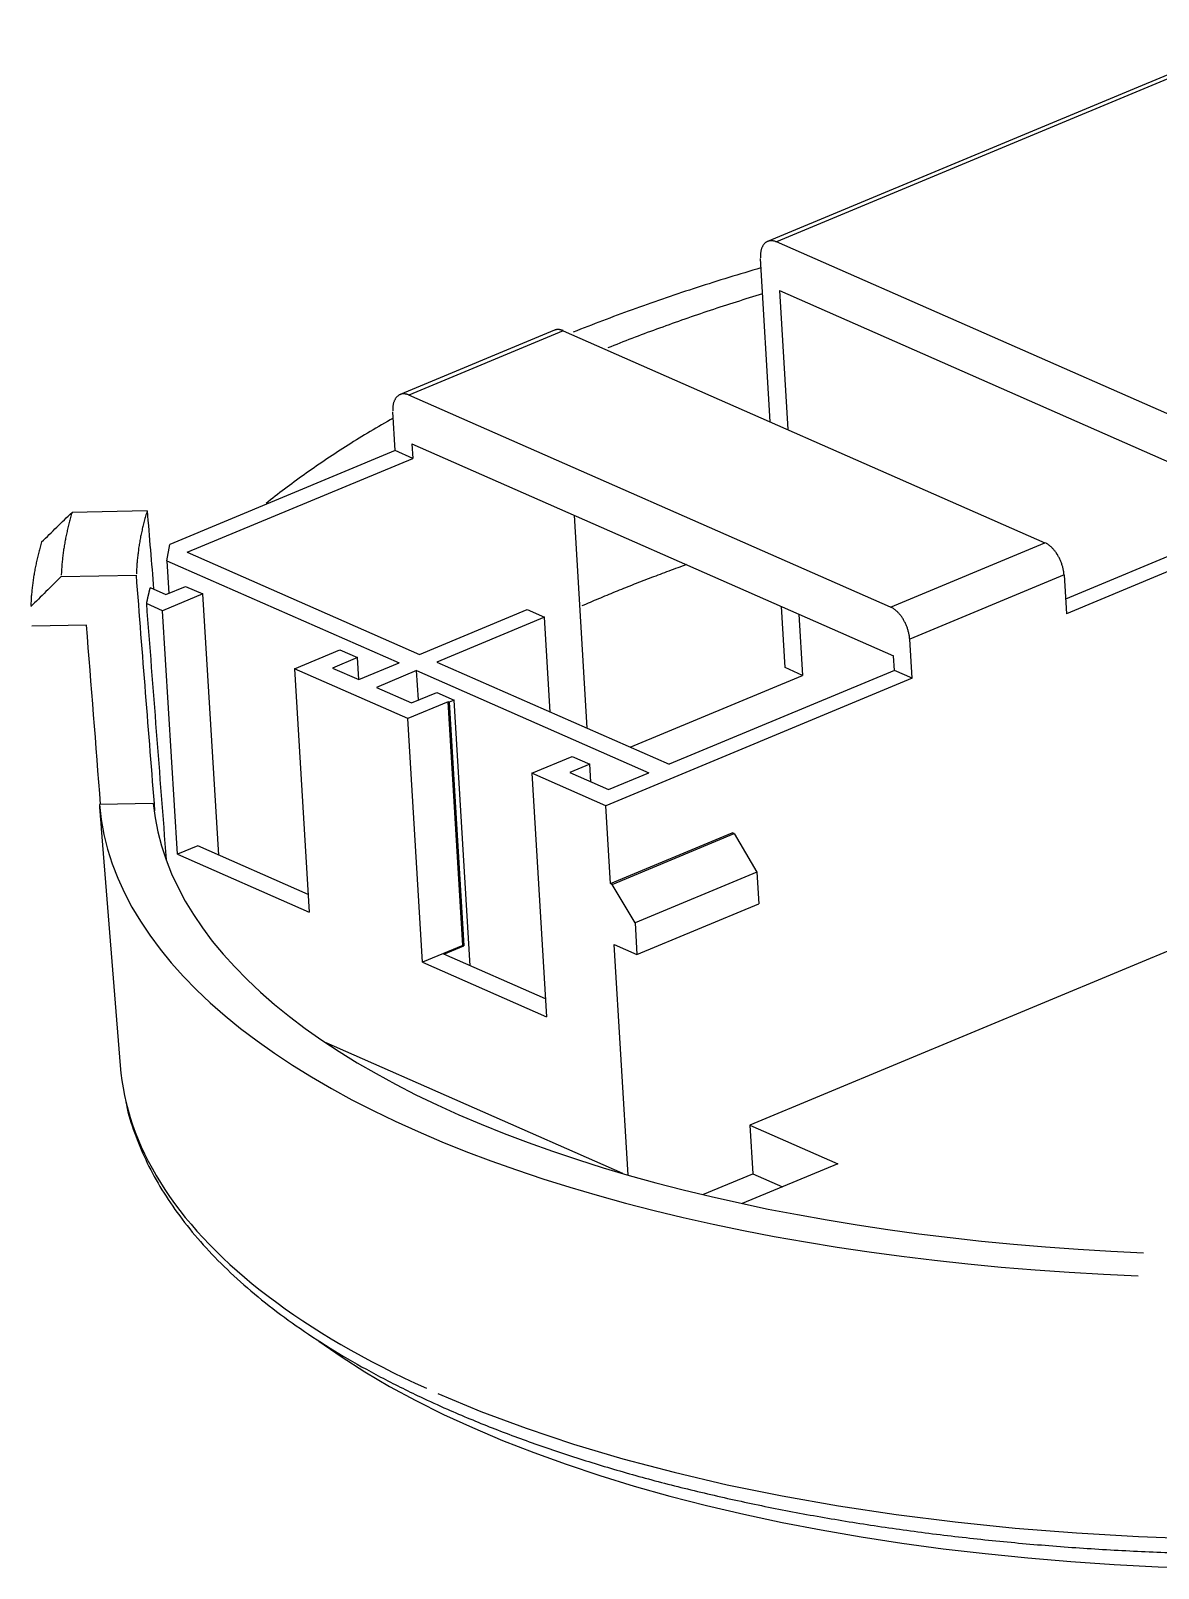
# Model space of a CAD drawing. Extents: x 31 to 995, y 307 to 726.
# Drawn here: x 463.72 to 484.68, y 539.34 to 567.9 of the extents above; entities that cross this region are included whole.
import ezdxf

# ---------------------------------------------------------------- set-up
doc = ezdxf.new("R2010")
doc.units = 0
doc.header["$LTSCALE"] = 10
doc.header["$MEASUREMENT"] = 0
doc.layers.add('3', color=7, linetype='Continuous')

msp = doc.modelspace()

# ---------------------------------------------------------------- linework, layer by layer
at = {"layer": '3', "linetype": 'Continuous'}
for p, q in [((486.817, 567.897), (477.418, 563.984)), ((486.982, 567.888), (477.583, 563.975)), ((486.536, 560.036), (477.583, 563.975)), ((477.467, 560.632), (477.284, 563.666)), ((477.638, 563.07), (477.794, 560.488)), ((477.638, 563.07), (486.591, 559.131)), ((473.455, 562.333), (470.586, 561.139)), ((473.62, 562.324), (470.751, 561.13)), ((473.62, 562.324), (482.573, 558.386)), ((479.704, 557.191), (470.751, 561.13)), ((470.495, 560.097), (470.451, 560.821)), ((470.805, 560.225), (479.758, 556.286)), ((470.805, 560.225), (470.822, 559.953)), ((470.495, 560.097), (466.305, 558.353)), ((466.632, 558.209), (470.822, 559.953)), ((470.822, 559.953), (470.495, 560.097)), ((465.886, 558.978), (464.489, 558.951)), ((474.066, 554.939), (473.827, 558.896)), ((486.607, 558.86), (482.954, 557.339)), ((486.934, 558.716), (482.97, 557.066)), ((479.704, 557.191), (482.573, 558.386)), ((466.254, 558.052), (466.305, 558.353)), ((466.632, 558.209), (470.945, 556.311)), ((466.254, 558.052), (470.568, 556.154)), ((466.254, 558.052), (466.291, 557.446)), ((464.288, 557.758), (465.685, 557.784)), ((465.942, 557.557), (466.236, 557.423)), ((466.236, 557.423), (466.601, 557.576)), ((466.601, 557.576), (466.923, 557.435)), ((482.927, 557.789), (480.058, 556.595)), ((482.927, 557.789), (482.97, 557.066)), ((466.174, 557.123), (465.871, 557.256)), ((466.923, 557.435), (466.174, 557.123)), ((467.215, 552.585), (466.923, 557.435)), ((466.447, 552.599), (466.174, 557.123)), ((470.945, 556.311), (472.946, 557.144)), ((473.272, 557.001), (471.272, 556.168)), ((472.946, 557.144), (473.272, 557.001)), ((473.379, 555.241), (473.272, 557.001)), ((477.743, 556.066), (477.674, 557.203)), ((478.001, 557.06), (478.069, 555.922)), ((464.759, 556.853), (463.744, 556.834)), ((468.625, 556.045), (469.47, 556.397)), ((469.47, 556.397), (469.797, 556.253)), ((480.102, 555.871), (480.058, 556.595)), ((469.797, 556.253), (469.329, 556.058)), ((469.821, 555.843), (469.797, 556.253)), ((469.819, 555.843), (470.568, 556.154)), ((471.272, 556.168), (475.585, 554.27)), ((497.994, 556.272), (477.088, 547.568)), ((479.775, 556.015), (479.758, 556.286)), ((468.625, 556.045), (468.898, 551.521)), ((470.73, 555.119), (468.625, 556.045)), ((469.329, 556.058), (469.819, 555.843)), ((470.894, 556.01), (470.146, 555.699)), ((470.894, 556.01), (475.207, 554.113)), ((470.927, 555.465), (470.894, 556.01)), ((480.102, 555.871), (474.408, 553.501)), ((474.864, 554.588), (478.069, 555.922)), ((479.775, 556.015), (475.585, 554.27)), ((478.069, 555.922), (477.743, 556.066)), ((480.102, 555.871), (479.775, 556.015)), ((470.146, 555.699), (470.799, 555.411)), ((470.799, 555.411), (471.267, 555.606)), ((471.267, 555.606), (471.594, 555.462)), ((471.478, 555.43), (470.73, 555.119)), ((471.497, 555.422), (471.478, 555.43)), ((471.751, 550.907), (471.478, 555.43)), ((471.594, 555.462), (471.497, 555.422)), ((471.497, 555.422), (471.77, 550.898)), ((471.892, 550.527), (471.594, 555.462)), ((471.003, 550.595), (470.73, 555.119)), ((473.036, 554.104), (473.784, 554.416)), ((473.784, 554.416), (474.111, 554.272)), ((473.036, 554.104), (473.309, 549.581)), ((474.408, 553.501), (473.036, 554.104)), ((474.111, 554.272), (473.74, 554.118)), ((473.74, 554.118), (474.459, 553.801)), ((474.131, 553.946), (474.111, 554.272)), ((474.459, 553.801), (475.207, 554.113)), ((465.999, 553.541), (464.997, 553.522)), ((474.496, 552.053), (474.408, 553.501)), ((465.032, 553.076), (465.383, 548.674)), ((474.496, 552.053), (476.761, 552.996)), ((474.528, 552.039), (476.793, 552.982)), ((476.793, 552.982), (476.761, 552.996)), ((476.793, 552.982), (477.218, 552.266)), ((466.825, 552.756), (466.447, 552.599)), ((468.878, 551.853), (466.825, 552.756)), ((466.447, 552.599), (468.898, 551.521)), ((477.218, 552.266), (474.953, 551.323)), ((477.218, 552.266), (477.254, 551.678)), ((474.528, 552.039), (474.496, 552.053)), ((474.953, 551.323), (474.528, 552.039)), ((474.989, 550.735), (477.254, 551.678)), ((474.953, 551.323), (474.989, 550.735)), ((471.751, 550.907), (471.003, 550.595)), ((471.399, 550.744), (471.77, 550.898)), ((473.289, 549.913), (471.399, 550.744)), ((471.77, 550.898), (471.751, 550.907)), ((474.564, 550.922), (474.989, 550.735)), ((474.823, 546.64), (474.564, 550.922)), ((471.003, 550.595), (473.309, 549.581)), ((474.724, 546.669), (469.211, 549.094)), ((477.088, 547.568), (478.722, 546.849)), ((477.088, 547.568), (477.143, 546.663)), ((478.722, 546.849), (476.947, 546.11)), ((476.214, 546.276), (477.143, 546.663)), ((477.143, 546.663), (477.694, 546.421))]:
    msp.add_line(p, q, dxfattribs=at)
for points in [[(477.583, 563.975, 0), (477.573, 563.979, 0), (477.563, 563.983, 0), (477.552, 563.986, 0), (477.542, 563.989, 0), (477.532, 563.991, 0), (477.522, 563.993, 0), (477.512, 563.995, 0), (477.503, 563.996, 0), (477.493, 563.997, 0), (477.483, 563.997, 0), (477.474, 563.996, 0), (477.465, 563.996, 0), (477.456, 563.994, 0), (477.447, 563.993, 0), (477.438, 563.99, 0), (477.429, 563.988, 0), (477.421, 563.985, 0), (477.412, 563.981, 0), (477.404, 563.977, 0), (477.396, 563.973, 0), (477.389, 563.968, 0), (477.381, 563.962, 0), (477.374, 563.957, 0), (477.367, 563.95, 0), (477.36, 563.944, 0), (477.354, 563.937, 0), (477.347, 563.929, 0), (477.341, 563.921, 0), (477.335, 563.913, 0), (477.33, 563.904, 0), (477.325, 563.895, 0), (477.32, 563.886, 0), (477.315, 563.876, 0), (477.311, 563.866, 0), (477.307, 563.856, 0), (477.303, 563.845, 0), (477.3, 563.834, 0), (477.297, 563.822, 0), (477.294, 563.811, 0), (477.291, 563.799, 0), (477.289, 563.786, 0), (477.287, 563.774, 0), (477.286, 563.761, 0), (477.284, 563.748, 0), (477.283, 563.735, 0), (477.283, 563.721, 0), (477.283, 563.708, 0), (477.283, 563.694, 0), (477.283, 563.68, 0)], [(477.294, 563.492, 0), (477.219, 563.47, 0), (477.144, 563.448, 0), (477.069, 563.426, 0), (476.994, 563.403, 0), (476.919, 563.381, 0), (476.845, 563.359, 0), (476.771, 563.336, 0), (476.697, 563.313, 0), (476.623, 563.291, 0), (476.549, 563.268, 0), (476.475, 563.245, 0), (476.402, 563.222, 0), (476.329, 563.198, 0), (476.255, 563.175, 0), (476.182, 563.152, 0), (476.11, 563.128, 0), (476.037, 563.105, 0), (475.964, 563.081, 0), (475.892, 563.057, 0), (475.82, 563.033, 0), (475.748, 563.009, 0), (475.676, 562.985, 0), (475.605, 562.961, 0), (475.533, 562.937, 0), (475.462, 562.912, 0), (475.391, 562.888, 0), (475.32, 562.863, 0), (475.249, 562.839, 0), (475.179, 562.814, 0), (475.108, 562.789, 0), (475.038, 562.764, 0), (474.968, 562.739, 0), (474.898, 562.714, 0), (474.829, 562.688, 0), (474.759, 562.663, 0), (474.69, 562.638, 0), (474.621, 562.612, 0), (474.552, 562.586, 0), (474.483, 562.561, 0), (474.414, 562.535, 0), (474.346, 562.509, 0), (474.278, 562.483, 0), (474.21, 562.457, 0), (474.142, 562.43, 0), (474.075, 562.404, 0), (474.007, 562.378, 0), (473.94, 562.351, 0), (473.873, 562.325, 0), (473.806, 562.298, 0)], [(477.323, 563.01, 0), (477.262, 562.992, 0), (477.2, 562.973, 0), (477.139, 562.954, 0), (477.077, 562.935, 0), (477.016, 562.916, 0), (476.955, 562.897, 0), (476.894, 562.877, 0), (476.833, 562.858, 0), (476.773, 562.839, 0), (476.712, 562.819, 0), (476.652, 562.8, 0), (476.591, 562.78, 0), (476.531, 562.76, 0), (476.471, 562.741, 0), (476.411, 562.721, 0), (476.351, 562.701, 0), (476.291, 562.681, 0), (476.232, 562.661, 0), (476.172, 562.641, 0), (476.113, 562.621, 0), (476.054, 562.601, 0), (475.995, 562.58, 0), (475.936, 562.56, 0), (475.877, 562.539, 0), (475.818, 562.519, 0), (475.76, 562.498, 0), (475.701, 562.478, 0), (475.643, 562.457, 0), (475.585, 562.436, 0), (475.526, 562.415, 0), (475.468, 562.394, 0), (475.411, 562.373, 0), (475.353, 562.352, 0), (475.295, 562.331, 0), (475.238, 562.31, 0), (475.181, 562.289, 0), (475.124, 562.267, 0), (475.067, 562.246, 0), (475.01, 562.224, 0), (474.953, 562.203, 0), (474.896, 562.181, 0), (474.84, 562.16, 0), (474.784, 562.138, 0), (474.727, 562.116, 0), (474.671, 562.094, 0), (474.615, 562.072, 0), (474.56, 562.05, 0), (474.504, 562.028, 0), (474.448, 562.006, 0)], [(473.62, 562.324, 0), (473.616, 562.326, 0), (473.613, 562.327, 0), (473.609, 562.329, 0), (473.605, 562.33, 0), (473.602, 562.331, 0), (473.598, 562.333, 0), (473.595, 562.334, 0), (473.591, 562.335, 0), (473.588, 562.336, 0), (473.584, 562.337, 0), (473.581, 562.338, 0), (473.577, 562.339, 0), (473.574, 562.34, 0), (473.57, 562.341, 0), (473.567, 562.341, 0), (473.564, 562.342, 0), (473.56, 562.343, 0), (473.557, 562.343, 0), (473.553, 562.344, 0), (473.55, 562.345, 0), (473.546, 562.345, 0), (473.543, 562.345, 0), (473.54, 562.346, 0), (473.536, 562.346, 0), (473.533, 562.346, 0), (473.53, 562.346, 0), (473.526, 562.346, 0), (473.523, 562.346, 0), (473.52, 562.346, 0), (473.516, 562.346, 0), (473.513, 562.346, 0), (473.51, 562.346, 0), (473.507, 562.346, 0), (473.504, 562.346, 0), (473.5, 562.345, 0), (473.497, 562.345, 0), (473.494, 562.344, 0), (473.491, 562.344, 0), (473.488, 562.343, 0), (473.485, 562.343, 0), (473.482, 562.342, 0), (473.479, 562.341, 0), (473.475, 562.34, 0), (473.472, 562.34, 0), (473.469, 562.339, 0), (473.466, 562.338, 0), (473.463, 562.337, 0), (473.461, 562.336, 0), (473.458, 562.335, 0)], [(470.751, 561.13, 0), (470.741, 561.134, 0), (470.73, 561.138, 0), (470.72, 561.141, 0), (470.71, 561.144, 0), (470.7, 561.147, 0), (470.69, 561.149, 0), (470.68, 561.15, 0), (470.67, 561.151, 0), (470.661, 561.152, 0), (470.651, 561.152, 0), (470.642, 561.152, 0), (470.632, 561.151, 0), (470.623, 561.15, 0), (470.614, 561.148, 0), (470.605, 561.146, 0), (470.597, 561.143, 0), (470.588, 561.14, 0), (470.58, 561.136, 0), (470.572, 561.132, 0), (470.564, 561.128, 0), (470.556, 561.123, 0), (470.549, 561.117, 0), (470.542, 561.112, 0), (470.535, 561.105, 0), (470.528, 561.099, 0), (470.521, 561.092, 0), (470.515, 561.084, 0), (470.509, 561.076, 0), (470.503, 561.068, 0), (470.498, 561.059, 0), (470.493, 561.05, 0), (470.488, 561.041, 0), (470.483, 561.031, 0), (470.479, 561.021, 0), (470.475, 561.011, 0), (470.471, 561, 0), (470.467, 560.989, 0), (470.464, 560.977, 0), (470.461, 560.966, 0), (470.459, 560.954, 0), (470.457, 560.942, 0), (470.455, 560.929, 0), (470.453, 560.916, 0), (470.452, 560.903, 0), (470.451, 560.89, 0), (470.451, 560.877, 0), (470.45, 560.863, 0), (470.45, 560.849, 0), (470.451, 560.835, 0)], [(470.459, 560.703, 0), (470.405, 560.672, 0), (470.351, 560.641, 0), (470.297, 560.61, 0), (470.244, 560.579, 0), (470.191, 560.548, 0), (470.138, 560.516, 0), (470.085, 560.485, 0), (470.033, 560.454, 0), (469.98, 560.422, 0), (469.928, 560.391, 0), (469.877, 560.359, 0), (469.825, 560.327, 0), (469.774, 560.296, 0), (469.723, 560.264, 0), (469.672, 560.232, 0), (469.622, 560.2, 0), (469.572, 560.168, 0), (469.522, 560.136, 0), (469.472, 560.104, 0), (469.422, 560.072, 0), (469.373, 560.04, 0), (469.324, 560.008, 0), (469.275, 559.975, 0), (469.227, 559.943, 0), (469.178, 559.91, 0), (469.13, 559.878, 0), (469.083, 559.845, 0), (469.035, 559.813, 0), (468.988, 559.78, 0), (468.941, 559.747, 0), (468.894, 559.714, 0), (468.848, 559.682, 0), (468.801, 559.649, 0), (468.755, 559.616, 0), (468.709, 559.583, 0), (468.664, 559.55, 0), (468.619, 559.516, 0), (468.574, 559.483, 0), (468.529, 559.45, 0), (468.485, 559.417, 0), (468.44, 559.383, 0), (468.396, 559.35, 0), (468.353, 559.317, 0), (468.309, 559.283, 0), (468.266, 559.25, 0), (468.223, 559.216, 0), (468.181, 559.182, 0), (468.138, 559.149, 0), (468.096, 559.115, 0)], [(465.886, 558.978, 0), (465.879, 558.954, 0), (465.871, 558.93, 0), (465.864, 558.906, 0), (465.857, 558.882, 0), (465.851, 558.858, 0), (465.844, 558.834, 0), (465.838, 558.81, 0), (465.831, 558.786, 0), (465.825, 558.763, 0), (465.819, 558.739, 0), (465.813, 558.715, 0), (465.807, 558.691, 0), (465.801, 558.667, 0), (465.796, 558.643, 0), (465.79, 558.619, 0), (465.785, 558.595, 0), (465.78, 558.571, 0), (465.775, 558.547, 0), (465.77, 558.523, 0), (465.765, 558.5, 0), (465.761, 558.476, 0), (465.756, 558.452, 0), (465.752, 558.428, 0), (465.748, 558.404, 0), (465.743, 558.38, 0), (465.74, 558.356, 0), (465.736, 558.332, 0), (465.732, 558.309, 0), (465.728, 558.285, 0), (465.725, 558.261, 0), (465.722, 558.237, 0), (465.719, 558.213, 0), (465.716, 558.189, 0), (465.713, 558.165, 0), (465.71, 558.141, 0), (465.707, 558.118, 0), (465.705, 558.094, 0), (465.702, 558.07, 0), (465.7, 558.046, 0), (465.698, 558.022, 0), (465.696, 557.998, 0), (465.694, 557.975, 0), (465.693, 557.951, 0), (465.691, 557.927, 0), (465.69, 557.903, 0), (465.688, 557.879, 0), (465.687, 557.856, 0), (465.686, 557.832, 0), (465.685, 557.808, 0)], [(464.489, 558.951, 0), (464.482, 558.927, 0), (464.475, 558.903, 0), (464.468, 558.879, 0), (464.461, 558.855, 0), (464.455, 558.832, 0), (464.448, 558.808, 0), (464.442, 558.784, 0), (464.436, 558.76, 0), (464.43, 558.736, 0), (464.424, 558.712, 0), (464.418, 558.688, 0), (464.412, 558.664, 0), (464.406, 558.64, 0), (464.401, 558.616, 0), (464.396, 558.592, 0), (464.39, 558.569, 0), (464.385, 558.545, 0), (464.38, 558.521, 0), (464.375, 558.497, 0), (464.371, 558.473, 0), (464.366, 558.449, 0), (464.362, 558.425, 0), (464.357, 558.401, 0), (464.353, 558.377, 0), (464.349, 558.354, 0), (464.345, 558.33, 0), (464.341, 558.306, 0), (464.338, 558.282, 0), (464.334, 558.258, 0), (464.33, 558.234, 0), (464.327, 558.21, 0), (464.324, 558.186, 0), (464.321, 558.163, 0), (464.318, 558.139, 0), (464.315, 558.115, 0), (464.312, 558.091, 0), (464.31, 558.067, 0), (464.307, 558.043, 0), (464.305, 558.019, 0), (464.303, 557.996, 0), (464.301, 557.972, 0), (464.299, 557.948, 0), (464.297, 557.924, 0), (464.295, 557.9, 0), (464.294, 557.877, 0), (464.292, 557.853, 0), (464.291, 557.829, 0), (464.29, 557.805, 0), (464.289, 557.781, 0)], [(463.925, 558.401, 0), (463.918, 558.377, 0), (463.911, 558.353, 0), (463.904, 558.329, 0), (463.897, 558.305, 0), (463.89, 558.281, 0), (463.884, 558.257, 0), (463.877, 558.233, 0), (463.871, 558.209, 0), (463.865, 558.185, 0), (463.859, 558.16, 0), (463.853, 558.136, 0), (463.848, 558.112, 0), (463.842, 558.088, 0), (463.836, 558.064, 0), (463.831, 558.04, 0), (463.826, 558.016, 0), (463.821, 557.992, 0), (463.816, 557.968, 0), (463.811, 557.944, 0), (463.806, 557.92, 0), (463.801, 557.896, 0), (463.797, 557.872, 0), (463.793, 557.847, 0), (463.788, 557.823, 0), (463.784, 557.799, 0), (463.78, 557.775, 0), (463.776, 557.751, 0), (463.773, 557.727, 0), (463.769, 557.703, 0), (463.766, 557.679, 0), (463.762, 557.655, 0), (463.759, 557.631, 0), (463.756, 557.607, 0), (463.753, 557.583, 0), (463.75, 557.559, 0), (463.747, 557.535, 0), (463.745, 557.511, 0), (463.742, 557.487, 0), (463.74, 557.463, 0), (463.737, 557.439, 0), (463.735, 557.415, 0), (463.733, 557.391, 0), (463.732, 557.367, 0), (463.73, 557.343, 0), (463.728, 557.319, 0), (463.727, 557.295, 0), (463.725, 557.271, 0), (463.724, 557.247, 0), (463.723, 557.223, 0)], [(482.927, 557.789, 0), (482.926, 557.804, 0), (482.924, 557.818, 0), (482.923, 557.833, 0), (482.921, 557.847, 0), (482.918, 557.862, 0), (482.916, 557.877, 0), (482.913, 557.892, 0), (482.91, 557.906, 0), (482.906, 557.921, 0), (482.902, 557.936, 0), (482.898, 557.951, 0), (482.894, 557.966, 0), (482.889, 557.981, 0), (482.884, 557.996, 0), (482.879, 558.01, 0), (482.873, 558.025, 0), (482.867, 558.04, 0), (482.861, 558.054, 0), (482.855, 558.069, 0), (482.848, 558.083, 0), (482.841, 558.097, 0), (482.834, 558.111, 0), (482.827, 558.124, 0), (482.819, 558.138, 0), (482.812, 558.151, 0), (482.804, 558.165, 0), (482.795, 558.177, 0), (482.787, 558.19, 0), (482.779, 558.202, 0), (482.77, 558.215, 0), (482.761, 558.227, 0), (482.752, 558.238, 0), (482.743, 558.249, 0), (482.733, 558.26, 0), (482.724, 558.271, 0), (482.714, 558.281, 0), (482.705, 558.291, 0), (482.695, 558.301, 0), (482.685, 558.31, 0), (482.675, 558.319, 0), (482.665, 558.327, 0), (482.655, 558.336, 0), (482.645, 558.343, 0), (482.634, 558.351, 0), (482.624, 558.357, 0), (482.614, 558.364, 0), (482.603, 558.37, 0), (482.593, 558.376, 0), (482.583, 558.381, 0)], [(475.91, 557.979, 0), (475.869, 557.964, 0), (475.828, 557.949, 0), (475.787, 557.934, 0), (475.746, 557.92, 0), (475.704, 557.905, 0), (475.664, 557.89, 0), (475.623, 557.875, 0), (475.582, 557.859, 0), (475.541, 557.844, 0), (475.5, 557.829, 0), (475.46, 557.814, 0), (475.419, 557.799, 0), (475.378, 557.784, 0), (475.338, 557.768, 0), (475.298, 557.753, 0), (475.257, 557.738, 0), (475.217, 557.722, 0), (475.177, 557.707, 0), (475.137, 557.691, 0), (475.097, 557.676, 0), (475.057, 557.66, 0), (475.017, 557.645, 0), (474.977, 557.629, 0), (474.937, 557.614, 0), (474.898, 557.598, 0), (474.858, 557.582, 0), (474.819, 557.567, 0), (474.779, 557.551, 0), (474.74, 557.535, 0), (474.7, 557.519, 0), (474.661, 557.503, 0), (474.622, 557.488, 0), (474.583, 557.472, 0), (474.544, 557.456, 0), (474.505, 557.44, 0), (474.466, 557.424, 0), (474.427, 557.408, 0), (474.388, 557.392, 0), (474.35, 557.375, 0), (474.311, 557.359, 0), (474.273, 557.343, 0), (474.234, 557.327, 0), (474.196, 557.311, 0), (474.158, 557.294, 0), (474.119, 557.278, 0), (474.081, 557.262, 0), (474.043, 557.245, 0), (474.005, 557.229, 0), (473.967, 557.213, 0)], [(465.942, 557.557, 0), (465.94, 557.551, 0), (465.939, 557.545, 0), (465.937, 557.539, 0), (465.935, 557.533, 0), (465.934, 557.527, 0), (465.932, 557.521, 0), (465.931, 557.515, 0), (465.929, 557.509, 0), (465.927, 557.503, 0), (465.926, 557.497, 0), (465.924, 557.491, 0), (465.923, 557.485, 0), (465.921, 557.479, 0), (465.92, 557.473, 0), (465.918, 557.467, 0), (465.917, 557.461, 0), (465.915, 557.455, 0), (465.914, 557.449, 0), (465.912, 557.443, 0), (465.911, 557.437, 0), (465.909, 557.431, 0), (465.908, 557.425, 0), (465.906, 557.419, 0), (465.905, 557.413, 0), (465.904, 557.407, 0), (465.902, 557.401, 0), (465.901, 557.395, 0), (465.899, 557.389, 0), (465.898, 557.383, 0), (465.897, 557.377, 0), (465.895, 557.371, 0), (465.894, 557.365, 0), (465.893, 557.359, 0), (465.891, 557.352, 0), (465.89, 557.346, 0), (465.888, 557.34, 0), (465.887, 557.334, 0), (465.886, 557.328, 0), (465.885, 557.322, 0), (465.883, 557.316, 0), (465.882, 557.31, 0), (465.881, 557.304, 0), (465.879, 557.298, 0), (465.878, 557.292, 0), (465.877, 557.286, 0), (465.876, 557.28, 0), (465.874, 557.274, 0), (465.873, 557.268, 0), (465.872, 557.262, 0)], [(480.058, 556.595, 0), (480.057, 556.609, 0), (480.055, 556.624, 0), (480.054, 556.638, 0), (480.052, 556.653, 0), (480.05, 556.667, 0), (480.047, 556.682, 0), (480.044, 556.697, 0), (480.041, 556.712, 0), (480.037, 556.727, 0), (480.033, 556.742, 0), (480.029, 556.757, 0), (480.025, 556.772, 0), (480.02, 556.786, 0), (480.015, 556.801, 0), (480.01, 556.816, 0), (480.004, 556.831, 0), (479.998, 556.845, 0), (479.992, 556.86, 0), (479.986, 556.874, 0), (479.979, 556.888, 0), (479.973, 556.902, 0), (479.965, 556.916, 0), (479.958, 556.93, 0), (479.951, 556.944, 0), (479.943, 556.957, 0), (479.935, 556.97, 0), (479.927, 556.983, 0), (479.918, 556.996, 0), (479.91, 557.008, 0), (479.901, 557.02, 0), (479.892, 557.032, 0), (479.883, 557.044, 0), (479.874, 557.055, 0), (479.865, 557.066, 0), (479.855, 557.076, 0), (479.845, 557.087, 0), (479.836, 557.097, 0), (479.826, 557.106, 0), (479.816, 557.116, 0), (479.806, 557.124, 0), (479.796, 557.133, 0), (479.786, 557.141, 0), (479.776, 557.149, 0), (479.765, 557.156, 0), (479.755, 557.163, 0), (479.745, 557.169, 0), (479.735, 557.175, 0), (479.724, 557.181, 0), (479.714, 557.186, 0)], [(465.999, 553.541, 0), (466.034, 553.277, 0), (466.086, 553.015, 0), (466.154, 552.754, 0), (466.239, 552.495, 0), (466.341, 552.238, 0), (466.46, 551.983, 0), (466.595, 551.73, 0), (466.746, 551.479, 0), (466.914, 551.231, 0), (467.097, 550.986, 0), (467.297, 550.744, 0), (467.513, 550.505, 0), (467.744, 550.27, 0), (467.991, 550.038, 0), (468.254, 549.809, 0), (468.531, 549.584, 0), (468.824, 549.364, 0), (469.131, 549.147, 0), (469.453, 548.935, 0), (469.79, 548.727, 0), (470.14, 548.524, 0), (470.504, 548.326, 0), (470.882, 548.132, 0), (471.273, 547.944, 0), (471.678, 547.761, 0), (472.095, 547.583, 0), (472.524, 547.41, 0), (472.965, 547.243, 0), (473.419, 547.082, 0), (473.883, 546.927, 0), (474.359, 546.777, 0), (474.846, 546.633, 0), (475.343, 546.496, 0), (475.851, 546.365, 0), (476.368, 546.24, 0), (476.894, 546.121, 0), (477.429, 546.009, 0), (477.973, 545.904, 0), (478.525, 545.805, 0), (479.085, 545.713, 0), (479.652, 545.627, 0), (480.227, 545.549, 0), (480.808, 545.477, 0), (481.395, 545.412, 0), (481.987, 545.355, 0), (482.585, 545.304, 0), (483.188, 545.26, 0), (483.796, 545.224, 0), (484.407, 545.195, 0)], [(464.997, 553.522, 0), (464.998, 553.513, 0), (464.998, 553.504, 0), (464.999, 553.495, 0), (465, 553.486, 0), (465, 553.477, 0), (465.001, 553.468, 0), (465.002, 553.46, 0), (465.003, 553.451, 0), (465.003, 553.442, 0), (465.004, 553.433, 0), (465.005, 553.424, 0), (465.005, 553.415, 0), (465.006, 553.406, 0), (465.007, 553.397, 0), (465.007, 553.388, 0), (465.008, 553.379, 0), (465.009, 553.37, 0), (465.01, 553.361, 0), (465.01, 553.353, 0), (465.011, 553.344, 0), (465.012, 553.335, 0), (465.012, 553.326, 0), (465.013, 553.317, 0), (465.014, 553.308, 0), (465.015, 553.299, 0), (465.015, 553.29, 0), (465.016, 553.281, 0), (465.017, 553.272, 0), (465.017, 553.263, 0), (465.018, 553.254, 0), (465.019, 553.246, 0), (465.02, 553.237, 0), (465.02, 553.228, 0), (465.021, 553.219, 0), (465.022, 553.21, 0), (465.022, 553.201, 0), (465.023, 553.192, 0), (465.024, 553.183, 0), (465.024, 553.174, 0), (465.025, 553.165, 0), (465.026, 553.156, 0), (465.027, 553.147, 0), (465.027, 553.139, 0), (465.028, 553.13, 0), (465.029, 553.121, 0), (465.029, 553.112, 0), (465.03, 553.103, 0), (465.031, 553.094, 0), (465.032, 553.085, 0)], [(464.997, 553.522, 0), (465.031, 553.245, 0), (465.082, 552.969, 0), (465.151, 552.695, 0), (465.238, 552.423, 0), (465.342, 552.152, 0), (465.464, 551.884, 0), (465.604, 551.618, 0), (465.76, 551.355, 0), (465.934, 551.094, 0), (466.126, 550.836, 0), (466.334, 550.582, 0), (466.559, 550.331, 0), (466.8, 550.083, 0), (467.058, 549.839, 0), (467.333, 549.599, 0), (467.623, 549.363, 0), (467.929, 549.131, 0), (468.251, 548.903, 0), (468.589, 548.68, 0), (468.941, 548.462, 0), (469.309, 548.248, 0), (469.691, 548.04, 0), (470.088, 547.837, 0), (470.498, 547.639, 0), (470.923, 547.446, 0), (471.36, 547.26, 0), (471.811, 547.078, 0), (472.275, 546.903, 0), (472.751, 546.734, 0), (473.24, 546.571, 0), (473.74, 546.414, 0), (474.252, 546.264, 0), (474.774, 546.12, 0), (475.307, 545.982, 0), (475.851, 545.851, 0), (476.404, 545.727, 0), (476.967, 545.61, 0), (477.539, 545.5, 0), (478.12, 545.397, 0), (478.708, 545.301, 0), (479.305, 545.212, 0), (479.909, 545.13, 0), (480.52, 545.056, 0), (481.137, 544.989, 0), (481.76, 544.93, 0), (482.389, 544.877, 0), (483.022, 544.833, 0), (483.661, 544.796, 0), (484.304, 544.766, 0)], [(465.383, 548.674, 0), (465.397, 548.535, 0), (465.415, 548.397, 0), (465.437, 548.258, 0), (465.464, 548.12, 0), (465.495, 547.983, 0), (465.531, 547.845, 0), (465.571, 547.709, 0), (465.615, 547.572, 0), (465.664, 547.436, 0), (465.718, 547.301, 0), (465.776, 547.166, 0), (465.838, 547.032, 0), (465.905, 546.898, 0), (465.976, 546.765, 0), (466.051, 546.633, 0), (466.131, 546.501, 0), (466.215, 546.37, 0), (466.304, 546.24, 0), (466.397, 546.11, 0), (466.494, 545.982, 0), (466.595, 545.853, 0), (466.701, 545.726, 0), (466.811, 545.6, 0), (466.925, 545.474, 0), (467.043, 545.35, 0), (467.166, 545.226, 0), (467.293, 545.103, 0), (467.423, 544.981, 0), (467.558, 544.86, 0), (467.697, 544.74, 0), (467.84, 544.621, 0), (467.987, 544.504, 0), (468.138, 544.387, 0), (468.294, 544.271, 0), (468.453, 544.156, 0), (468.615, 544.043, 0), (468.782, 543.93, 0), (468.953, 543.819, 0), (469.127, 543.709, 0), (469.306, 543.6, 0), (469.488, 543.493, 0), (469.673, 543.386, 0), (469.863, 543.281, 0), (470.056, 543.177, 0), (470.253, 543.075, 0), (470.453, 542.974, 0), (470.657, 542.874, 0), (470.864, 542.775, 0), (471.075, 542.678, 0)], [(469.076, 543.556, 0), (469.489, 543.268, 0), (469.929, 542.987, 0), (470.393, 542.714, 0), (470.882, 542.45, 0), (471.395, 542.194, 0), (471.932, 541.948, 0), (472.491, 541.711, 0), (473.072, 541.484, 0), (473.674, 541.266, 0), (474.297, 541.059, 0), (474.939, 540.863, 0), (475.6, 540.677, 0), (476.28, 540.503, 0), (476.976, 540.34, 0), (477.688, 540.188, 0), (478.416, 540.048, 0), (479.159, 539.919, 0), (479.914, 539.803, 0), (480.682, 539.699, 0), (481.462, 539.607, 0), (482.252, 539.527, 0), (483.052, 539.461, 0), (483.86, 539.406, 0), (484.676, 539.364, 0), (485.498, 539.336, 0)], [(471.289, 542.583, 0), (472.088, 542.25, 0), (472.928, 541.937, 0), (473.809, 541.643, 0), (474.727, 541.37, 0), (475.681, 541.118, 0), (476.669, 540.888, 0), (477.687, 540.68, 0), (478.734, 540.495, 0), (479.807, 540.333, 0), (480.904, 540.195, 0), (482.021, 540.081, 0), (483.157, 539.991, 0), (484.308, 539.926, 0), (485.472, 539.885, 0)]]:
    msp.add_polyline3d(points, dxfattribs=at)
for points in [[(465.886, 558.978), (465.926, 558.494), (465.966, 558.011), (466.006, 557.528)], [(463.925, 558.401), (464.113, 558.585), (464.301, 558.768), (464.489, 558.951)], [(464.288, 557.758), (464.099, 557.571), (463.911, 557.385), (463.722, 557.199)], [(466.03, 553.406), (465.915, 554.865), (465.8, 556.325), (465.685, 557.784)], [(465.871, 557.256), (465.993, 555.672), (466.116, 554.088), (466.239, 552.503)], [(465.021, 553.522), (464.934, 554.633), (464.846, 555.743), (464.759, 556.853)]]:
    msp.add_open_spline(points, degree=3, dxfattribs=at)
for points, knots in [([(471.465, 542.29), (471.603, 542.229), (472.01, 542.056), (472.71, 541.781), (473.582, 541.475), (474.492, 541.19), (475.438, 540.927), (476.417, 540.687), (477.427, 540.469), (478.465, 540.274), (479.53, 540.104), (480.619, 539.956), (481.729, 539.834), (482.857, 539.735), (484.001, 539.662), (485.159, 539.613), (486.327, 539.589), (487.503, 539.589), (488.684, 539.615), (489.868, 539.666), (491.051, 539.741), (492.23, 539.841), (493.403, 539.965), (494.568, 540.113), (495.72, 540.285), (496.859, 540.48), (497.98, 540.698), (499.082, 540.938), (500.161, 541.2), (501.216, 541.484), (502.243, 541.788), (503.241, 542.112), (504.206, 542.455), (505.138, 542.817), (506.033, 543.197), (506.889, 543.594), (507.705, 544.007), (508.479, 544.436), (509.208, 544.88), (509.891, 545.338), (510.526, 545.809), (511.112, 546.292), (511.646, 546.787), (512.128, 547.292), (512.555, 547.806), (512.925, 548.328), (513.239, 548.856), (513.493, 549.389), (513.688, 549.924), (513.82, 550.439), (513.867, 550.775), (513.882, 550.932)], [0, 0, 0, 0, 0.010894, 0.031657, 0.052406, 0.073137, 0.093853, 0.114555, 0.135243, 0.155919, 0.176584, 0.19724, 0.217888, 0.238529, 0.259164, 0.279794, 0.30042, 0.321043, 0.341663, 0.362283, 0.382902, 0.403521, 0.42414, 0.444762, 0.465385, 0.486012, 0.506643, 0.527279, 0.547922, 0.568571, 0.589229, 0.609896, 0.630575, 0.651265, 0.67197, 0.692689, 0.713426, 0.73418, 0.754952, 0.775743, 0.796551, 0.817373, 0.838201, 0.859019, 0.87981, 0.900545, 0.921192, 0.941715, 0.962081, 0.982273, 1, 1, 1, 1]), ([(465.489, 547.998), (465.492, 547.979), (465.527, 547.787), (465.645, 547.428), (465.849, 546.923), (466.116, 546.426), (466.438, 545.938), (466.817, 545.46), (467.251, 544.994), (467.741, 544.541), (468.284, 544.102), (468.879, 543.679), (469.524, 543.273), (470.217, 542.885), (470.87, 542.559), (471.295, 542.365), (471.465, 542.29)], [0, 0, 0, 0, 0.008108, 0.084017, 0.160279, 0.237082, 0.314522, 0.392601, 0.471245, 0.550336, 0.629746, 0.709356, 0.789071, 0.868823, 0.948553, 1, 1, 1, 1])]:
    msp.add_open_spline(points, degree=3, knots=knots, dxfattribs=at)

doc.saveas('drawing.dxf')
